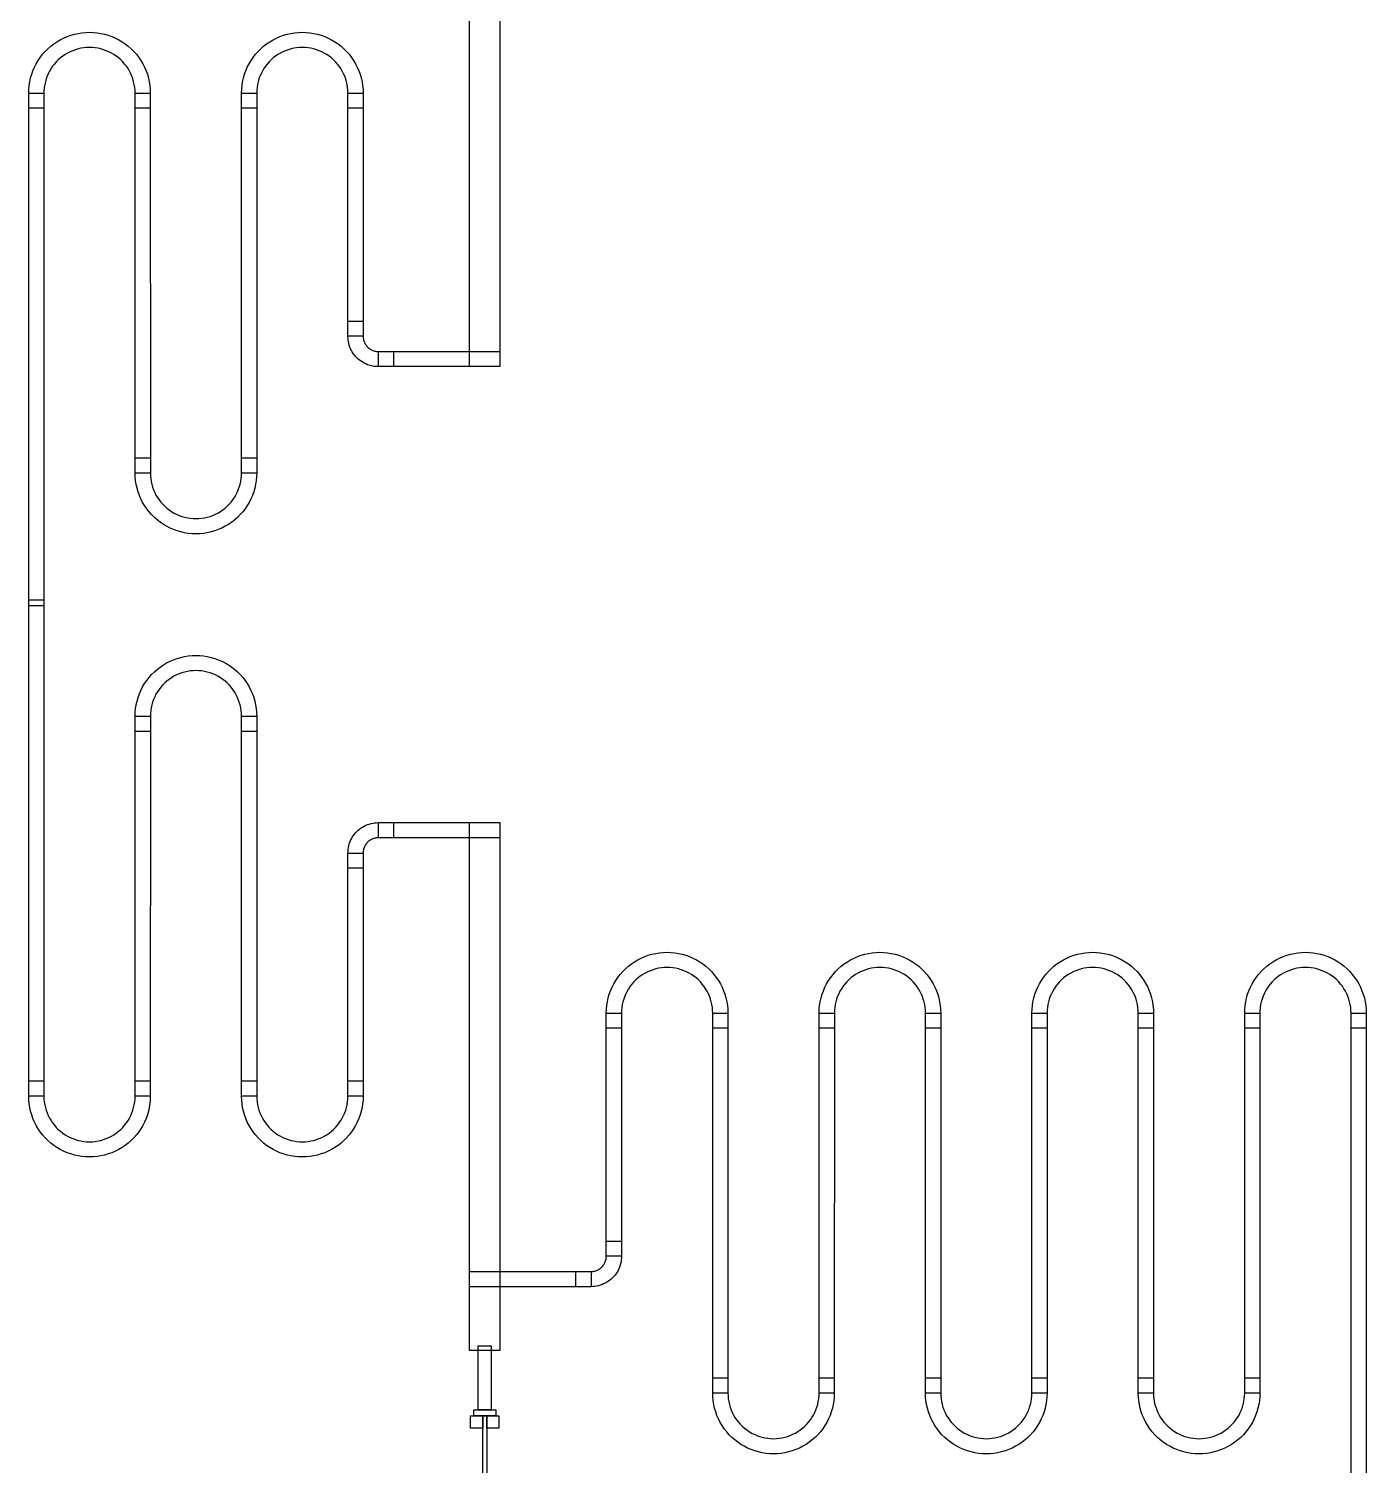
# Model space of a CAD drawing. Extents: x -550 to 354, y -1021 to 1021.
# Drawn here: x -15 to 29, y 1.62 to 48.88 of the extents above; entities that cross this region are included whole.
import ezdxf

# ---------------------------------------------------------------- set-up
doc = ezdxf.new("R2010")
doc.units = 13
doc.header["$MEASUREMENT"] = 0
for name, color, linetype in [('L2D2100', 7, 'Continuous'), ('L2D2400', 9, 'Continuous'), ('L3D700', 8, 'Continuous')]:
    doc.layers.add(name, color=color, linetype=linetype)

msp = doc.modelspace()

# ---------------------------------------------------------------- linework, layer by layer
at = {"layer": 'L2D2100'}
for points in [[(-0.5, 37.767), (-0.5, 64.5), (0.5, 64.5), (0.5, 37.767)], [(-15.001, 46.267), (-15.001, 46.767), (-14.998, 46.892), (-14.986, 47.017), (-14.966, 47.141), (-14.939, 47.264), (-14.904, 47.385), (-14.861, 47.503), (-14.811, 47.618), (-14.754, 47.73), (-14.69, 47.838), (-14.62, 47.942), (-14.543, 48.042), (-14.459, 48.136), (-14.371, 48.225), (-14.276, 48.308), (-14.177, 48.385), (-14.073, 48.455), (-13.965, 48.519), (-13.853, 48.576), (-13.738, 48.626), (-13.62, 48.669), (-13.499, 48.704), (-13.376, 48.731), (-13.252, 48.751), (-13.127, 48.763), (-13.001, 48.767), (-12.876, 48.763), (-12.751, 48.751), (-12.627, 48.731), (-12.504, 48.704), (-12.383, 48.669), (-12.265, 48.626), (-12.15, 48.576), (-12.038, 48.519), (-11.93, 48.455), (-11.826, 48.385), (-11.727, 48.308), (-11.632, 48.225), (-11.544, 48.136), (-11.46, 48.042), (-11.383, 47.942), (-11.313, 47.838), (-11.249, 47.73), (-11.192, 47.618), (-11.142, 47.503), (-11.099, 47.385), (-11.064, 47.264), (-11.037, 47.141), (-11.017, 47.017), (-11.005, 46.892), (-11.001, 46.767), (-11.001, 46.267), (-11.501, 46.267), (-11.501, 46.767), (-11.504, 46.861), (-11.513, 46.955), (-11.528, 47.048), (-11.549, 47.14), (-11.575, 47.23), (-11.607, 47.319), (-11.644, 47.405), (-11.687, 47.489), (-11.735, 47.57), (-11.788, 47.648), (-11.846, 47.723), (-11.908, 47.794), (-11.975, 47.86), (-12.045, 47.922), (-12.12, 47.98), (-12.198, 48.033), (-12.279, 48.081), (-12.363, 48.124), (-12.449, 48.161), (-12.538, 48.193), (-12.628, 48.22), (-12.72, 48.24), (-12.813, 48.255), (-12.907, 48.264), (-13.001, 48.267), (-13.096, 48.264), (-13.189, 48.255), (-13.283, 48.24), (-13.375, 48.22), (-13.465, 48.193), (-13.554, 48.161), (-13.64, 48.124), (-13.724, 48.081), (-13.805, 48.033), (-13.883, 47.98), (-13.958, 47.922), (-14.028, 47.86), (-14.095, 47.794), (-14.157, 47.723), (-14.215, 47.648), (-14.268, 47.57), (-14.316, 47.489), (-14.359, 47.405), (-14.396, 47.319), (-14.428, 47.23), (-14.454, 47.14), (-14.475, 47.048), (-14.49, 46.955), (-14.499, 46.861), (-14.501, 46.767), (-14.501, 46.267)], [(-8, 46.267), (-8, 46.767), (-7.996, 46.892), (-7.985, 47.017), (-7.965, 47.141), (-7.937, 47.264), (-7.902, 47.385), (-7.86, 47.503), (-7.81, 47.618), (-7.753, 47.73), (-7.689, 47.838), (-7.618, 47.942), (-7.541, 48.042), (-7.458, 48.136), (-7.369, 48.225), (-7.275, 48.308), (-7.176, 48.385), (-7.072, 48.455), (-6.964, 48.519), (-6.852, 48.576), (-6.737, 48.626), (-6.618, 48.669), (-6.498, 48.704), (-6.375, 48.731), (-6.251, 48.751), (-6.126, 48.763), (-6, 48.767), (-5.875, 48.763), (-5.75, 48.751), (-5.626, 48.731), (-5.503, 48.704), (-5.382, 48.669), (-5.264, 48.626), (-5.149, 48.576), (-5.037, 48.519), (-4.929, 48.455), (-4.825, 48.385), (-4.725, 48.308), (-4.631, 48.225), (-4.542, 48.136), (-4.459, 48.042), (-4.382, 47.942), (-4.312, 47.838), (-4.248, 47.73), (-4.191, 47.618), (-4.141, 47.503), (-4.098, 47.385), (-4.063, 47.264), (-4.036, 47.141), (-4.016, 47.017), (-4.004, 46.892), (-4, 46.767), (-4, 46.267), (-4.5, 46.267), (-4.5, 46.767), (-4.503, 46.861), (-4.512, 46.955), (-4.527, 47.048), (-4.547, 47.14), (-4.574, 47.23), (-4.606, 47.319), (-4.643, 47.405), (-4.686, 47.489), (-4.734, 47.57), (-4.787, 47.648), (-4.845, 47.723), (-4.907, 47.794), (-4.973, 47.86), (-5.044, 47.922), (-5.119, 47.98), (-5.197, 48.033), (-5.278, 48.081), (-5.362, 48.124), (-5.448, 48.161), (-5.537, 48.193), (-5.627, 48.22), (-5.719, 48.24), (-5.812, 48.255), (-5.906, 48.264), (-6, 48.267), (-6.094, 48.264), (-6.188, 48.255), (-6.281, 48.24), (-6.373, 48.22), (-6.464, 48.193), (-6.552, 48.161), (-6.639, 48.124), (-6.723, 48.081), (-6.804, 48.033), (-6.882, 47.98), (-6.956, 47.922), (-7.027, 47.86), (-7.094, 47.794), (-7.156, 47.723), (-7.214, 47.648), (-7.267, 47.57), (-7.315, 47.489), (-7.358, 47.405), (-7.395, 47.319), (-7.427, 47.23), (-7.453, 47.14), (-7.474, 47.048), (-7.488, 46.955), (-7.497, 46.861), (-7.5, 46.767), (-7.5, 46.267)], [(-15, 29.9), (-15, 46.767), (-14.5, 46.767), (-14.5, 29.9)], [(-11.5, 34.267), (-11.501, 46.767), (-11.001, 46.767), (-11, 34.267)], [(-8, 34.267), (-8, 46.767), (-7.5, 46.767), (-7.5, 34.267)], [(-4.5, 38.767), (-4.5, 46.767), (-4, 46.767), (-4, 38.767)], [(-3.5, 37.767), (-3.561, 37.769), (-3.621, 37.774), (-3.681, 37.783), (-3.74, 37.796), (-3.798, 37.812), (-3.855, 37.832), (-3.911, 37.855), (-3.965, 37.881), (-4.018, 37.911), (-4.068, 37.944), (-4.117, 37.979), (-4.163, 38.018), (-4.207, 38.06), (-4.249, 38.104), (-4.287, 38.15), (-4.323, 38.199), (-4.356, 38.249), (-4.386, 38.302), (-4.412, 38.356), (-4.435, 38.412), (-4.455, 38.469), (-4.471, 38.527), (-4.484, 38.586), (-4.493, 38.646), (-4.498, 38.706), (-4.5, 38.767), (-4.5, 39.267), (-4, 39.267), (-4, 38.767), (-3.999, 38.736), (-3.997, 38.706), (-3.992, 38.677), (-3.986, 38.647), (-3.978, 38.618), (-3.968, 38.589), (-3.956, 38.561), (-3.943, 38.534), (-3.928, 38.508), (-3.912, 38.483), (-3.894, 38.458), (-3.875, 38.435), (-3.854, 38.413), (-3.832, 38.392), (-3.809, 38.373), (-3.784, 38.355), (-3.759, 38.339), (-3.733, 38.324), (-3.705, 38.311), (-3.678, 38.299), (-3.649, 38.289), (-3.62, 38.281), (-3.59, 38.275), (-3.561, 38.27), (-3.53, 38.268), (-3.5, 38.267), (-3, 38.267), (-3, 37.767)], [(-3.5, 37.767), (-3.5, 38.267), (0.5, 38.267), (0.5, 37.767)], [(-9.5, 32.267), (-9.626, 32.271), (-9.751, 32.282), (-9.875, 32.302), (-9.998, 32.329), (-10.118, 32.365), (-10.237, 32.407), (-10.352, 32.457), (-10.464, 32.514), (-10.572, 32.578), (-10.676, 32.649), (-10.775, 32.726), (-10.869, 32.809), (-10.958, 32.898), (-11.041, 32.992), (-11.118, 33.091), (-11.189, 33.195), (-11.253, 33.303), (-11.31, 33.415), (-11.36, 33.53), (-11.402, 33.649), (-11.437, 33.769), (-11.465, 33.892), (-11.485, 34.016), (-11.496, 34.141), (-11.5, 34.267), (-11.5, 34.767), (-11, 34.767), (-11, 34.267), (-10.997, 34.172), (-10.988, 34.079), (-10.974, 33.986), (-10.953, 33.894), (-10.927, 33.803), (-10.895, 33.714), (-10.858, 33.628), (-10.815, 33.544), (-10.767, 33.463), (-10.714, 33.385), (-10.656, 33.311), (-10.594, 33.24), (-10.527, 33.173), (-10.456, 33.111), (-10.382, 33.053), (-10.304, 33), (-10.223, 32.952), (-10.139, 32.909), (-10.052, 32.872), (-9.964, 32.84), (-9.873, 32.814), (-9.781, 32.793), (-9.688, 32.778), (-9.594, 32.77), (-9.5, 32.767), (-9.406, 32.77), (-9.312, 32.778), (-9.219, 32.793), (-9.127, 32.814), (-9.037, 32.84), (-8.948, 32.872), (-8.862, 32.909), (-8.778, 32.952), (-8.697, 33), (-8.619, 33.053), (-8.544, 33.111), (-8.473, 33.173), (-8.407, 33.24), (-8.345, 33.311), (-8.287, 33.385), (-8.234, 33.463), (-8.186, 33.544), (-8.143, 33.628), (-8.106, 33.714), (-8.074, 33.803), (-8.047, 33.894), (-8.027, 33.986), (-8.012, 34.079), (-8.003, 34.172), (-8, 34.267), (-8, 34.767), (-7.5, 34.767), (-7.5, 34.267), (-7.504, 34.141), (-7.516, 34.016), (-7.536, 33.892), (-7.563, 33.769), (-7.598, 33.649), (-7.641, 33.53), (-7.691, 33.415), (-7.748, 33.303), (-7.812, 33.195), (-7.882, 33.091), (-7.959, 32.992), (-8.042, 32.898), (-8.131, 32.809), (-8.225, 32.726), (-8.325, 32.649), (-8.429, 32.578), (-8.537, 32.514), (-8.649, 32.457), (-8.764, 32.407), (-8.882, 32.365), (-9.003, 32.329), (-9.126, 32.302), (-9.25, 32.282), (-9.375, 32.271)], [(-15, 13.767), (-15, 30.1), (-14.5, 30.1), (-14.5, 13.767)], [(-11.5, 25.767), (-11.5, 26.267), (-11.496, 26.392), (-11.485, 26.517), (-11.465, 26.641), (-11.437, 26.764), (-11.402, 26.885), (-11.36, 27.003), (-11.31, 27.118), (-11.253, 27.23), (-11.189, 27.338), (-11.118, 27.442), (-11.041, 27.542), (-10.958, 27.636), (-10.869, 27.725), (-10.775, 27.808), (-10.676, 27.885), (-10.572, 27.955), (-10.464, 28.019), (-10.352, 28.076), (-10.237, 28.126), (-10.118, 28.169), (-9.998, 28.204), (-9.875, 28.231), (-9.751, 28.251), (-9.626, 28.263), (-9.5, 28.267), (-9.375, 28.263), (-9.25, 28.251), (-9.126, 28.231), (-9.003, 28.204), (-8.882, 28.169), (-8.764, 28.126), (-8.649, 28.076), (-8.537, 28.019), (-8.429, 27.955), (-8.325, 27.885), (-8.225, 27.808), (-8.131, 27.725), (-8.042, 27.636), (-7.959, 27.542), (-7.882, 27.442), (-7.812, 27.338), (-7.748, 27.23), (-7.691, 27.118), (-7.641, 27.003), (-7.598, 26.885), (-7.563, 26.764), (-7.536, 26.641), (-7.516, 26.517), (-7.504, 26.392), (-7.5, 26.267), (-7.5, 25.767), (-8, 25.767), (-8, 26.267), (-8.003, 26.361), (-8.012, 26.455), (-8.027, 26.548), (-8.047, 26.64), (-8.074, 26.73), (-8.106, 26.819), (-8.143, 26.905), (-8.186, 26.989), (-8.234, 27.07), (-8.287, 27.148), (-8.345, 27.223), (-8.407, 27.294), (-8.473, 27.36), (-8.544, 27.422), (-8.619, 27.48), (-8.697, 27.533), (-8.778, 27.581), (-8.862, 27.624), (-8.948, 27.661), (-9.037, 27.693), (-9.127, 27.72), (-9.219, 27.74), (-9.312, 27.755), (-9.406, 27.764), (-9.5, 27.767), (-9.594, 27.764), (-9.688, 27.755), (-9.781, 27.74), (-9.873, 27.72), (-9.964, 27.693), (-10.052, 27.661), (-10.139, 27.624), (-10.223, 27.581), (-10.304, 27.533), (-10.382, 27.48), (-10.456, 27.422), (-10.527, 27.36), (-10.594, 27.294), (-10.656, 27.223), (-10.714, 27.148), (-10.767, 27.07), (-10.815, 26.989), (-10.858, 26.905), (-10.895, 26.819), (-10.927, 26.73), (-10.953, 26.64), (-10.974, 26.548), (-10.988, 26.455), (-10.997, 26.361), (-11, 26.267), (-11, 25.767)], [(-11.501, 13.767), (-11.5, 26.267), (-11, 26.267), (-11.001, 13.767)], [(-8, 13.767), (-8, 26.267), (-7.5, 26.267), (-7.5, 13.767)], [(-4.5, 21.267), (-4.5, 21.767), (-4.498, 21.827), (-4.493, 21.887), (-4.484, 21.947), (-4.471, 22.006), (-4.455, 22.064), (-4.435, 22.121), (-4.412, 22.177), (-4.386, 22.231), (-4.356, 22.284), (-4.323, 22.335), (-4.287, 22.383), (-4.249, 22.43), (-4.207, 22.474), (-4.163, 22.515), (-4.117, 22.554), (-4.068, 22.59), (-4.018, 22.622), (-3.965, 22.652), (-3.911, 22.679), (-3.855, 22.702), (-3.798, 22.721), (-3.74, 22.738), (-3.681, 22.75), (-3.621, 22.759), (-3.561, 22.765), (-3.5, 22.767), (-3, 22.767), (-3, 22.267), (-3.5, 22.267), (-3.53, 22.266), (-3.561, 22.263), (-3.59, 22.258), (-3.62, 22.252), (-3.649, 22.244), (-3.678, 22.234), (-3.705, 22.223), (-3.733, 22.209), (-3.759, 22.195), (-3.784, 22.178), (-3.809, 22.16), (-3.832, 22.141), (-3.854, 22.12), (-3.875, 22.098), (-3.894, 22.075), (-3.912, 22.051), (-3.928, 22.025), (-3.943, 21.999), (-3.956, 21.972), (-3.968, 21.944), (-3.978, 21.915), (-3.986, 21.886), (-3.992, 21.857), (-3.997, 21.827), (-3.999, 21.797), (-4, 21.767), (-4, 21.267)], [(-3.5, 22.267), (-3.5, 22.767), (0.5, 22.767), (0.5, 22.267)], [(-0.5, 5.4), (-0.5, 22.767), (0.5, 22.767), (0.5, 5.4)], [(-4.5, 13.767), (-4.5, 21.767), (-4, 21.767), (-4, 13.767)], [(4, 16.001), (4, 16.501), (4.004, 16.626), (4.015, 16.751), (4.035, 16.875), (4.063, 16.998), (4.098, 17.119), (4.14, 17.237), (4.19, 17.352), (4.247, 17.464), (4.311, 17.572), (4.382, 17.676), (4.459, 17.775), (4.542, 17.87), (4.631, 17.958), (4.725, 18.042), (4.824, 18.119), (4.928, 18.189), (5.036, 18.253), (5.148, 18.31), (5.263, 18.36), (5.382, 18.403), (5.502, 18.438), (5.625, 18.465), (5.749, 18.485), (5.874, 18.497), (6, 18.501), (6.125, 18.497), (6.25, 18.485), (6.374, 18.465), (6.497, 18.438), (6.618, 18.403), (6.736, 18.36), (6.851, 18.31), (6.963, 18.253), (7.071, 18.189), (7.175, 18.119), (7.275, 18.042), (7.369, 17.958), (7.458, 17.87), (7.541, 17.775), (7.618, 17.676), (7.688, 17.572), (7.752, 17.464), (7.809, 17.352), (7.859, 17.237), (7.902, 17.119), (7.937, 16.998), (7.964, 16.875), (7.984, 16.751), (7.996, 16.626), (8, 16.501), (8, 16.001), (7.5, 16.001), (7.5, 16.501), (7.497, 16.595), (7.488, 16.689), (7.473, 16.782), (7.453, 16.874), (7.426, 16.964), (7.394, 17.053), (7.357, 17.139), (7.314, 17.223), (7.266, 17.304), (7.213, 17.382), (7.155, 17.457), (7.093, 17.527), (7.027, 17.594), (6.956, 17.656), (6.881, 17.714), (6.803, 17.767), (6.722, 17.815), (6.638, 17.858), (6.552, 17.895), (6.463, 17.927), (6.373, 17.953), (6.281, 17.974), (6.188, 17.989), (6.094, 17.998), (6, 18.001), (5.906, 17.998), (5.812, 17.989), (5.719, 17.974), (5.627, 17.953), (5.536, 17.927), (5.448, 17.895), (5.361, 17.858), (5.277, 17.815), (5.196, 17.767), (5.118, 17.714), (5.044, 17.656), (4.973, 17.594), (4.906, 17.527), (4.844, 17.457), (4.786, 17.382), (4.733, 17.304), (4.685, 17.223), (4.642, 17.139), (4.605, 17.053), (4.573, 16.964), (4.547, 16.874), (4.526, 16.782), (4.512, 16.689), (4.503, 16.595), (4.5, 16.501), (4.5, 16.001)], [(11.001, 16.001), (11.001, 16.501), (11.005, 16.626), (11.017, 16.751), (11.036, 16.875), (11.064, 16.998), (11.099, 17.119), (11.141, 17.237), (11.191, 17.352), (11.248, 17.464), (11.312, 17.572), (11.383, 17.676), (11.46, 17.775), (11.543, 17.87), (11.632, 17.958), (11.726, 18.042), (11.825, 18.119), (11.929, 18.189), (12.037, 18.253), (12.149, 18.31), (12.265, 18.36), (12.383, 18.403), (12.504, 18.438), (12.626, 18.465), (12.75, 18.485), (12.875, 18.497), (13.001, 18.501), (13.126, 18.497), (13.252, 18.485), (13.376, 18.465), (13.498, 18.438), (13.619, 18.403), (13.737, 18.36), (13.852, 18.31), (13.964, 18.253), (14.073, 18.189), (14.176, 18.119), (14.276, 18.042), (14.37, 17.958), (14.459, 17.87), (14.542, 17.775), (14.619, 17.676), (14.69, 17.572), (14.754, 17.464), (14.811, 17.352), (14.86, 17.237), (14.903, 17.119), (14.938, 16.998), (14.965, 16.875), (14.985, 16.751), (14.997, 16.626), (15.001, 16.501), (15.001, 16.001), (14.501, 16.001), (14.501, 16.501), (14.498, 16.595), (14.489, 16.689), (14.474, 16.782), (14.454, 16.874), (14.427, 16.964), (14.396, 17.053), (14.358, 17.139), (14.315, 17.223), (14.267, 17.304), (14.214, 17.382), (14.157, 17.457), (14.094, 17.527), (14.028, 17.594), (13.957, 17.656), (13.883, 17.714), (13.805, 17.767), (13.724, 17.815), (13.64, 17.858), (13.553, 17.895), (13.464, 17.927), (13.374, 17.953), (13.282, 17.974), (13.189, 17.989), (13.095, 17.998), (13.001, 18.001), (12.907, 17.998), (12.813, 17.989), (12.72, 17.974), (12.628, 17.953), (12.537, 17.927), (12.449, 17.895), (12.362, 17.858), (12.278, 17.815), (12.197, 17.767), (12.119, 17.714), (12.045, 17.656), (11.974, 17.594), (11.907, 17.527), (11.845, 17.457), (11.787, 17.382), (11.734, 17.304), (11.686, 17.223), (11.644, 17.139), (11.606, 17.053), (11.574, 16.964), (11.548, 16.874), (11.527, 16.782), (11.513, 16.689), (11.504, 16.595), (11.501, 16.501), (11.501, 16.001)], [(18, 16), (18, 16.5), (18.004, 16.626), (18.015, 16.751), (18.035, 16.875), (18.063, 16.998), (18.098, 17.118), (18.14, 17.237), (18.19, 17.352), (18.247, 17.464), (18.311, 17.572), (18.382, 17.676), (18.459, 17.775), (18.542, 17.87), (18.631, 17.958), (18.725, 18.041), (18.824, 18.118), (18.928, 18.189), (19.036, 18.253), (19.148, 18.31), (19.263, 18.36), (19.382, 18.403), (19.502, 18.438), (19.625, 18.465), (19.749, 18.485), (19.874, 18.497), (20, 18.5), (20.125, 18.497), (20.25, 18.485), (20.374, 18.465), (20.497, 18.438), (20.618, 18.403), (20.736, 18.36), (20.851, 18.31), (20.963, 18.253), (21.071, 18.189), (21.175, 18.118), (21.275, 18.041), (21.369, 17.958), (21.458, 17.87), (21.541, 17.775), (21.618, 17.676), (21.688, 17.572), (21.752, 17.464), (21.809, 17.352), (21.859, 17.237), (21.902, 17.118), (21.937, 16.998), (21.964, 16.875), (21.984, 16.751), (21.996, 16.626), (22, 16.5), (22, 16), (21.5, 16), (21.5, 16.5), (21.497, 16.595), (21.488, 16.688), (21.473, 16.782), (21.453, 16.873), (21.426, 16.964), (21.394, 17.053), (21.357, 17.139), (21.314, 17.223), (21.266, 17.304), (21.213, 17.382), (21.155, 17.457), (21.093, 17.527), (21.027, 17.594), (20.956, 17.656), (20.881, 17.714), (20.803, 17.767), (20.722, 17.815), (20.638, 17.858), (20.552, 17.895), (20.463, 17.927), (20.373, 17.953), (20.281, 17.974), (20.188, 17.989), (20.094, 17.998), (20, 18), (19.906, 17.998), (19.812, 17.989), (19.719, 17.974), (19.627, 17.953), (19.536, 17.927), (19.448, 17.895), (19.361, 17.858), (19.277, 17.815), (19.196, 17.767), (19.118, 17.714), (19.044, 17.656), (18.973, 17.594), (18.906, 17.527), (18.844, 17.457), (18.786, 17.382), (18.733, 17.304), (18.685, 17.223), (18.642, 17.139), (18.605, 17.053), (18.573, 16.964), (18.547, 16.873), (18.526, 16.782), (18.512, 16.688), (18.503, 16.595), (18.5, 16.5), (18.5, 16)], [(25, 16), (25, 16.5), (25.004, 16.626), (25.015, 16.751), (25.035, 16.875), (25.063, 16.998), (25.098, 17.118), (25.14, 17.237), (25.19, 17.352), (25.247, 17.464), (25.311, 17.572), (25.382, 17.676), (25.459, 17.775), (25.542, 17.87), (25.631, 17.958), (25.725, 18.041), (25.824, 18.118), (25.928, 18.189), (26.036, 18.253), (26.148, 18.31), (26.263, 18.36), (26.382, 18.403), (26.502, 18.438), (26.625, 18.465), (26.749, 18.485), (26.874, 18.496), (27, 18.5), (27.125, 18.496), (27.25, 18.485), (27.374, 18.465), (27.497, 18.438), (27.618, 18.403), (27.736, 18.36), (27.851, 18.31), (27.963, 18.253), (28.071, 18.189), (28.175, 18.118), (28.275, 18.041), (28.369, 17.958), (28.458, 17.87), (28.541, 17.775), (28.618, 17.676), (28.688, 17.572), (28.752, 17.464), (28.809, 17.352), (28.859, 17.237), (28.902, 17.118), (28.937, 16.998), (28.964, 16.875), (28.984, 16.751), (28.996, 16.626), (29, 16.5), (29, 16), (28.5, 16), (28.5, 16.5), (28.497, 16.595), (28.488, 16.688), (28.473, 16.781), (28.453, 16.873), (28.426, 16.964), (28.394, 17.053), (28.357, 17.139), (28.314, 17.223), (28.266, 17.304), (28.213, 17.382), (28.155, 17.457), (28.093, 17.527), (28.027, 17.594), (27.956, 17.656), (27.881, 17.714), (27.803, 17.767), (27.722, 17.815), (27.638, 17.858), (27.552, 17.895), (27.463, 17.927), (27.373, 17.953), (27.281, 17.974), (27.188, 17.989), (27.094, 17.997), (27, 18), (26.906, 17.997), (26.812, 17.989), (26.719, 17.974), (26.627, 17.953), (26.536, 17.927), (26.448, 17.895), (26.361, 17.858), (26.277, 17.815), (26.196, 17.767), (26.118, 17.714), (26.044, 17.656), (25.973, 17.594), (25.906, 17.527), (25.844, 17.457), (25.786, 17.382), (25.733, 17.304), (25.685, 17.223), (25.642, 17.139), (25.605, 17.053), (25.573, 16.964), (25.547, 16.873), (25.526, 16.781), (25.512, 16.688), (25.503, 16.595), (25.5, 16.5), (25.5, 16)], [(4, 8.5), (4, 16.501), (4.5, 16.501), (4.5, 8.5)], [(7.5, 4), (7.5, 16.501), (8, 16.501), (8, 4)], [(11, 4), (11.001, 16.501), (11.501, 16.501), (11.5, 4)], [(14.5, 4), (14.5, 16.501), (15, 16.501), (15, 4)], [(18, 4), (18, 16.5), (18.5, 16.5), (18.5, 4)], [(21.5, 4), (21.5, 16.5), (22, 16.5), (22, 4)], [(25, 4), (25, 16.5), (25.5, 16.5), (25.5, 4)], [(28.5, -0.928), (28.5, 16.5), (29, 16.5), (29, -0.928)], [(-13.001, 11.767), (-13.127, 11.771), (-13.252, 11.782), (-13.376, 11.802), (-13.499, 11.829), (-13.62, 11.865), (-13.738, 11.907), (-13.853, 11.957), (-13.965, 12.014), (-14.073, 12.078), (-14.177, 12.149), (-14.276, 12.226), (-14.371, 12.309), (-14.459, 12.398), (-14.543, 12.492), (-14.62, 12.591), (-14.69, 12.695), (-14.754, 12.803), (-14.811, 12.915), (-14.861, 13.03), (-14.904, 13.149), (-14.939, 13.269), (-14.966, 13.392), (-14.986, 13.516), (-14.998, 13.641), (-15.001, 13.767), (-15.001, 14.267), (-14.501, 14.267), (-14.501, 13.767), (-14.499, 13.672), (-14.49, 13.579), (-14.475, 13.486), (-14.454, 13.394), (-14.428, 13.303), (-14.396, 13.214), (-14.359, 13.128), (-14.316, 13.044), (-14.268, 12.963), (-14.215, 12.885), (-14.157, 12.81), (-14.095, 12.74), (-14.028, 12.673), (-13.958, 12.611), (-13.883, 12.553), (-13.805, 12.5), (-13.724, 12.452), (-13.64, 12.409), (-13.554, 12.372), (-13.465, 12.34), (-13.375, 12.314), (-13.283, 12.293), (-13.189, 12.278), (-13.096, 12.27), (-13.001, 12.267), (-12.907, 12.27), (-12.813, 12.278), (-12.72, 12.293), (-12.628, 12.314), (-12.538, 12.34), (-12.449, 12.372), (-12.363, 12.409), (-12.279, 12.452), (-12.198, 12.5), (-12.12, 12.553), (-12.045, 12.611), (-11.975, 12.673), (-11.908, 12.74), (-11.846, 12.81), (-11.788, 12.885), (-11.735, 12.963), (-11.687, 13.044), (-11.644, 13.128), (-11.607, 13.214), (-11.575, 13.303), (-11.549, 13.394), (-11.528, 13.486), (-11.513, 13.579), (-11.504, 13.672), (-11.501, 13.767), (-11.501, 14.267), (-11.001, 14.267), (-11.001, 13.767), (-11.005, 13.641), (-11.017, 13.516), (-11.037, 13.392), (-11.064, 13.269), (-11.099, 13.149), (-11.142, 13.03), (-11.192, 12.915), (-11.249, 12.803), (-11.313, 12.695), (-11.383, 12.591), (-11.46, 12.492), (-11.544, 12.398), (-11.632, 12.309), (-11.727, 12.226), (-11.826, 12.149), (-11.93, 12.078), (-12.038, 12.014), (-12.15, 11.957), (-12.265, 11.907), (-12.383, 11.865), (-12.504, 11.829), (-12.627, 11.802), (-12.751, 11.782), (-12.876, 11.771)], [(-6, 11.767), (-6.126, 11.771), (-6.251, 11.782), (-6.375, 11.802), (-6.498, 11.829), (-6.618, 11.865), (-6.737, 11.907), (-6.852, 11.957), (-6.964, 12.014), (-7.072, 12.078), (-7.176, 12.149), (-7.275, 12.226), (-7.369, 12.309), (-7.458, 12.398), (-7.541, 12.492), (-7.618, 12.591), (-7.689, 12.695), (-7.753, 12.803), (-7.81, 12.915), (-7.86, 13.03), (-7.902, 13.149), (-7.937, 13.269), (-7.965, 13.392), (-7.985, 13.516), (-7.996, 13.641), (-8, 13.767), (-8, 14.267), (-7.5, 14.267), (-7.5, 13.767), (-7.497, 13.672), (-7.488, 13.579), (-7.474, 13.486), (-7.453, 13.394), (-7.427, 13.303), (-7.395, 13.214), (-7.358, 13.128), (-7.315, 13.044), (-7.267, 12.963), (-7.214, 12.885), (-7.156, 12.81), (-7.094, 12.74), (-7.027, 12.673), (-6.956, 12.611), (-6.882, 12.553), (-6.804, 12.5), (-6.723, 12.452), (-6.639, 12.409), (-6.552, 12.372), (-6.464, 12.34), (-6.373, 12.314), (-6.281, 12.293), (-6.188, 12.278), (-6.094, 12.27), (-6, 12.267), (-5.906, 12.27), (-5.812, 12.278), (-5.719, 12.293), (-5.627, 12.314), (-5.537, 12.34), (-5.448, 12.372), (-5.362, 12.409), (-5.278, 12.452), (-5.197, 12.5), (-5.119, 12.553), (-5.044, 12.611), (-4.973, 12.673), (-4.907, 12.74), (-4.845, 12.81), (-4.787, 12.885), (-4.734, 12.963), (-4.686, 13.044), (-4.643, 13.128), (-4.606, 13.214), (-4.574, 13.303), (-4.547, 13.394), (-4.527, 13.486), (-4.512, 13.579), (-4.503, 13.672), (-4.5, 13.767), (-4.5, 14.267), (-4, 14.267), (-4, 13.767), (-4.004, 13.641), (-4.016, 13.516), (-4.036, 13.392), (-4.063, 13.269), (-4.098, 13.149), (-4.141, 13.03), (-4.191, 12.915), (-4.248, 12.803), (-4.312, 12.695), (-4.382, 12.591), (-4.459, 12.492), (-4.542, 12.398), (-4.631, 12.309), (-4.725, 12.226), (-4.825, 12.149), (-4.929, 12.078), (-5.037, 12.014), (-5.149, 11.957), (-5.264, 11.907), (-5.382, 11.865), (-5.503, 11.829), (-5.626, 11.802), (-5.75, 11.782), (-5.875, 11.771)], [(3, 7.5), (3, 8), (3.5, 8), (3.53, 8.001), (3.56, 8.004), (3.59, 8.009), (3.619, 8.015), (3.648, 8.023), (3.677, 8.033), (3.705, 8.045), (3.732, 8.058), (3.758, 8.073), (3.784, 8.089), (3.808, 8.107), (3.831, 8.126), (3.853, 8.147), (3.874, 8.169), (3.893, 8.192), (3.911, 8.216), (3.928, 8.242), (3.942, 8.268), (3.956, 8.295), (3.967, 8.323), (3.977, 8.352), (3.985, 8.381), (3.992, 8.41), (3.996, 8.44), (3.999, 8.47), (4, 8.5), (4, 9), (4.5, 9), (4.5, 8.5), (4.498, 8.44), (4.492, 8.38), (4.483, 8.32), (4.471, 8.261), (4.454, 8.203), (4.435, 8.146), (4.412, 8.09), (4.385, 8.036), (4.355, 7.983), (4.323, 7.932), (4.287, 7.884), (4.248, 7.837), (4.207, 7.793), (4.163, 7.752), (4.116, 7.713), (4.068, 7.677), (4.017, 7.645), (3.964, 7.615), (3.91, 7.589), (3.854, 7.565), (3.797, 7.546), (3.739, 7.53), (3.68, 7.517), (3.62, 7.508), (3.56, 7.502), (3.5, 7.5)], [(-0.5, 7.5), (-0.5, 8), (3.5, 8), (3.5, 7.5)], [(9.5, 2), (9.374, 2.004), (9.249, 2.016), (9.125, 2.036), (9.002, 2.063), (8.882, 2.098), (8.763, 2.141), (8.648, 2.191), (8.536, 2.248), (8.428, 2.312), (8.324, 2.382), (8.225, 2.459), (8.131, 2.543), (8.042, 2.631), (7.959, 2.726), (7.882, 2.825), (7.811, 2.929), (7.747, 3.037), (7.69, 3.149), (7.64, 3.264), (7.598, 3.382), (7.563, 3.503), (7.535, 3.626), (7.515, 3.75), (7.504, 3.875), (7.5, 4), (7.5, 4.5), (8, 4.5), (8, 4), (8.003, 3.906), (8.012, 3.812), (8.026, 3.719), (8.047, 3.627), (8.073, 3.537), (8.105, 3.448), (8.142, 3.362), (8.185, 3.278), (8.233, 3.197), (8.286, 3.119), (8.344, 3.044), (8.406, 2.974), (8.473, 2.907), (8.544, 2.845), (8.618, 2.787), (8.696, 2.734), (8.777, 2.686), (8.861, 2.643), (8.948, 2.606), (9.036, 2.574), (9.127, 2.548), (9.219, 2.527), (9.312, 2.512), (9.406, 2.503), (9.5, 2.5), (9.594, 2.503), (9.688, 2.512), (9.781, 2.527), (9.873, 2.548), (9.963, 2.574), (10.052, 2.606), (10.138, 2.643), (10.222, 2.686), (10.303, 2.734), (10.381, 2.787), (10.456, 2.845), (10.527, 2.907), (10.593, 2.974), (10.655, 3.044), (10.713, 3.119), (10.766, 3.197), (10.814, 3.278), (10.857, 3.362), (10.894, 3.448), (10.926, 3.537), (10.953, 3.627), (10.973, 3.719), (10.988, 3.812), (10.997, 3.906), (11, 4), (11, 4.5), (11.5, 4.5), (11.5, 4), (11.496, 3.875), (11.484, 3.75), (11.464, 3.626), (11.437, 3.503), (11.402, 3.382), (11.359, 3.264), (11.309, 3.149), (11.252, 3.037), (11.188, 2.929), (11.118, 2.825), (11.041, 2.726), (10.958, 2.631), (10.869, 2.543), (10.775, 2.459), (10.675, 2.382), (10.571, 2.312), (10.463, 2.248), (10.351, 2.191), (10.236, 2.141), (10.118, 2.098), (9.997, 2.063), (9.874, 2.036), (9.75, 2.016), (9.625, 2.004)], [(16.5, 2), (16.374, 2.004), (16.249, 2.016), (16.125, 2.036), (16.002, 2.063), (15.882, 2.098), (15.763, 2.141), (15.648, 2.191), (15.536, 2.248), (15.428, 2.312), (15.324, 2.382), (15.225, 2.459), (15.131, 2.543), (15.042, 2.631), (14.959, 2.726), (14.882, 2.825), (14.811, 2.929), (14.747, 3.037), (14.69, 3.149), (14.64, 3.264), (14.598, 3.382), (14.563, 3.503), (14.535, 3.626), (14.515, 3.75), (14.504, 3.875), (14.5, 4), (14.5, 4.5), (15, 4.5), (15, 4), (15.003, 3.906), (15.012, 3.812), (15.026, 3.719), (15.047, 3.627), (15.073, 3.537), (15.105, 3.448), (15.142, 3.362), (15.185, 3.278), (15.233, 3.197), (15.286, 3.119), (15.344, 3.044), (15.406, 2.974), (15.473, 2.907), (15.544, 2.845), (15.618, 2.787), (15.696, 2.734), (15.777, 2.686), (15.861, 2.643), (15.948, 2.606), (16.036, 2.574), (16.127, 2.548), (16.219, 2.527), (16.312, 2.512), (16.406, 2.503), (16.5, 2.5), (16.594, 2.503), (16.688, 2.512), (16.781, 2.527), (16.873, 2.548), (16.963, 2.574), (17.052, 2.606), (17.138, 2.643), (17.222, 2.686), (17.303, 2.734), (17.381, 2.787), (17.456, 2.845), (17.527, 2.907), (17.593, 2.974), (17.655, 3.044), (17.713, 3.119), (17.766, 3.197), (17.814, 3.278), (17.857, 3.362), (17.894, 3.448), (17.926, 3.537), (17.953, 3.627), (17.973, 3.719), (17.988, 3.812), (17.997, 3.906), (18, 4), (18, 4.5), (18.5, 4.5), (18.5, 4), (18.496, 3.875), (18.484, 3.75), (18.464, 3.626), (18.437, 3.503), (18.402, 3.382), (18.359, 3.264), (18.309, 3.149), (18.252, 3.037), (18.188, 2.929), (18.118, 2.825), (18.041, 2.726), (17.958, 2.631), (17.869, 2.543), (17.775, 2.459), (17.675, 2.382), (17.571, 2.312), (17.463, 2.248), (17.351, 2.191), (17.236, 2.141), (17.118, 2.098), (16.997, 2.063), (16.874, 2.036), (16.75, 2.016), (16.625, 2.004)], [(23.5, 2), (23.374, 2.004), (23.249, 2.016), (23.125, 2.036), (23.002, 2.063), (22.882, 2.098), (22.763, 2.141), (22.648, 2.191), (22.536, 2.248), (22.428, 2.312), (22.324, 2.382), (22.225, 2.459), (22.131, 2.542), (22.042, 2.631), (21.959, 2.726), (21.882, 2.825), (21.811, 2.929), (21.747, 3.037), (21.69, 3.149), (21.64, 3.264), (21.598, 3.382), (21.563, 3.503), (21.535, 3.626), (21.515, 3.75), (21.504, 3.875), (21.5, 4), (21.5, 4.5), (22, 4.5), (22, 4), (22.003, 3.906), (22.012, 3.812), (22.026, 3.719), (22.047, 3.627), (22.073, 3.537), (22.105, 3.448), (22.142, 3.362), (22.185, 3.278), (22.233, 3.197), (22.286, 3.119), (22.344, 3.044), (22.406, 2.974), (22.473, 2.907), (22.544, 2.845), (22.618, 2.787), (22.696, 2.734), (22.777, 2.686), (22.861, 2.643), (22.948, 2.606), (23.036, 2.574), (23.127, 2.548), (23.219, 2.527), (23.312, 2.512), (23.406, 2.503), (23.5, 2.5), (23.594, 2.503), (23.688, 2.512), (23.781, 2.527), (23.873, 2.548), (23.963, 2.574), (24.052, 2.606), (24.138, 2.643), (24.222, 2.686), (24.303, 2.734), (24.381, 2.787), (24.456, 2.845), (24.527, 2.907), (24.593, 2.974), (24.655, 3.044), (24.713, 3.119), (24.766, 3.197), (24.814, 3.278), (24.857, 3.362), (24.894, 3.448), (24.926, 3.537), (24.953, 3.627), (24.973, 3.719), (24.988, 3.812), (24.997, 3.906), (25, 4), (25, 4.5), (25.5, 4.5), (25.5, 4), (25.496, 3.875), (25.484, 3.75), (25.464, 3.626), (25.437, 3.503), (25.402, 3.382), (25.359, 3.264), (25.309, 3.149), (25.252, 3.037), (25.188, 2.929), (25.118, 2.825), (25.041, 2.726), (24.958, 2.631), (24.869, 2.542), (24.775, 2.459), (24.675, 2.382), (24.571, 2.312), (24.463, 2.248), (24.351, 2.191), (24.236, 2.141), (24.118, 2.098), (23.997, 2.063), (23.874, 2.036), (23.75, 2.016), (23.625, 2.004)]]:
    msp.add_lwpolyline(points, close=True, dxfattribs=at)
at = {"layer": 'L2D2400'}
for points in [[(-0.215, 3.45), (-0.215, 5.55), (0.215, 5.55), (0.215, 3.45)], [(-0.065, 1.15), (-0.065, 3.25), (0.065, 3.25), (0.065, 1.15)]]:
    msp.add_lwpolyline(points, close=True, dxfattribs=at)
at = {"layer": 'L3D700'}
for points in [[(-0.363, 3.25), (-0.363, 3.45), (0.363, 3.45), (0.363, 3.25)], [(-0.465, 2.85), (-0.465, 3.25), (-0.065, 3.25), (-0.065, 2.85)], [(0.065, 2.85), (0.065, 3.25), (0.465, 3.25), (0.465, 2.85)]]:
    msp.add_lwpolyline(points, close=True, dxfattribs=at)

doc.saveas('drawing.dxf')
